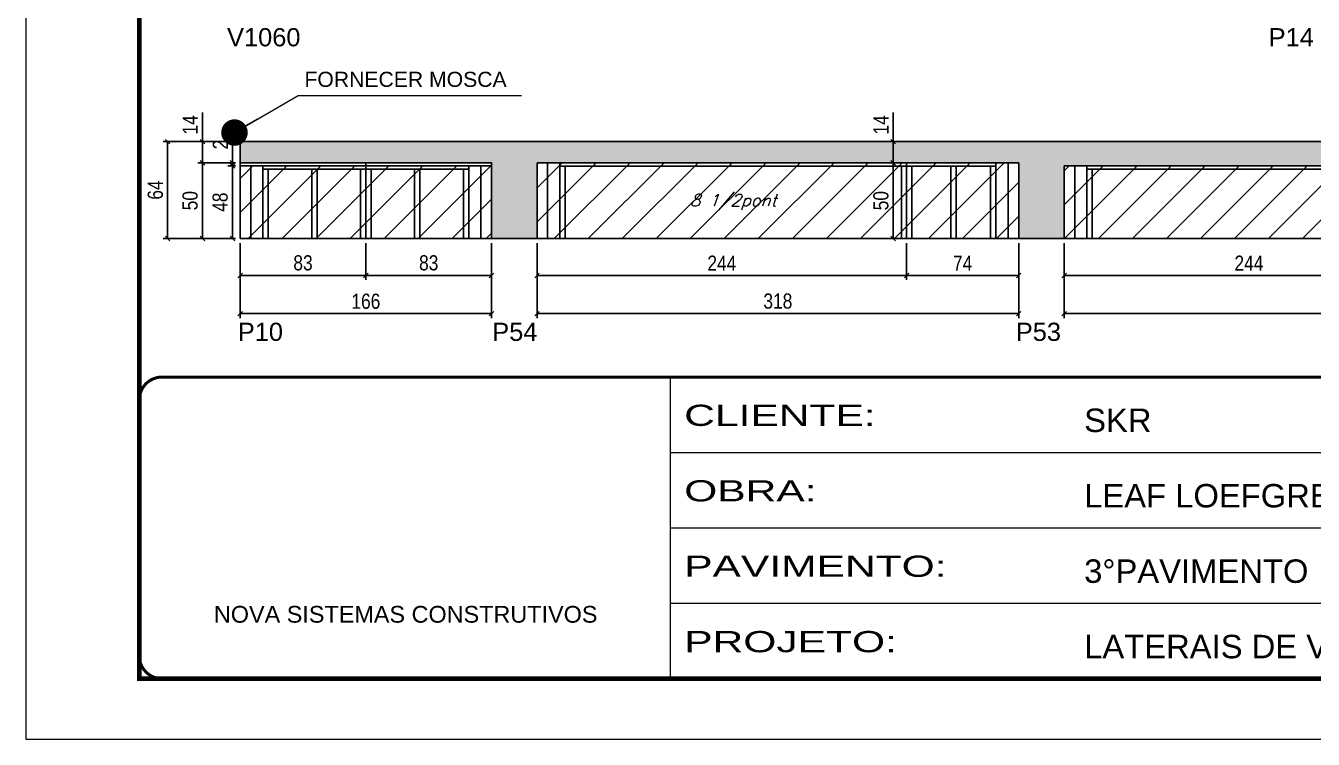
# Model space of a CAD drawing. Extents: x 3309 to 9563, y -2522 to 14608.
# Drawn here: x 3309 to 4159, y 10112 to 10583 of the extents above; entities that cross this region are included whole.
import ezdxf

# ---------------------------------------------------------------- set-up
doc = ezdxf.new("R2010")
doc.units = 0
doc.linetypes.add('CONTINUO', pattern=[0])
doc.linetypes.add('DASHED', pattern=[0.75, 0.5, -0.25])
for name, color, linetype in [('5', 5, 'Continuous'), ('COTA', 241, 'Continuous'), ('Painéis', 200, 'Continuous'), ('SARR_2.2x7', 40, 'Continuous'), ('SARR_3.5x7', 81, 'Continuous'), ('texto', 7, 'Continuous')]:
    doc.layers.add(name, color=color, linetype=linetype)
for name, color, linetype, lineweight in [('CARIMBO', 255, 'Continuous', 9), ('Folhas', 255, 'Continuous', 9), ('Hachura', 251, 'Continuous', 9), ('SARRAFO DE PRESSAO', 251, 'DASHED', 9)]:
    doc.layers.add(name, color=color, linetype=linetype, lineweight=lineweight)
doc.styles.add('ARIAL', font='arial.ttf')
doc.styles.add('COTA TECNICA', font='techl___.ttf', dxfattribs={"height": 10})
doc.styles.add('Romans', font='romans.shx')
doc.styles.get("Standard").update_dxf_attribs({"font": 'arial.ttf'})
doc.styles.add('Tecnologia', font='')
doc.styles.get('Tecnologia').set_extended_font_data('Forgotten Futurist')
doc.dimstyles.new('3x', dxfattribs={"dimtxt": 10, "dimasz": 5, "dimexe": 7, "dimexo": 5, "dimgap": 4, "dimtad": 1, "dimdec": 4, "dimlfac": 0.333333, "dimdsep": 46, "dimtxsty": 'Standard', "dimblk": 'DOT', "dimcen": 0.09, "dimclrd": 1, "dimclre": 1, "dimclrt": 2, "dimadec": 0, "dimazin": 2, "dimtfac": 1, "dimtdec": 4, "dimtmove": 0, "dimatfit": 3, "dimldrblk": 'DOT', "dimfxl": 1, "dimtolj": 1, "dimtzin": 0, "dimlwd": 9, "dimlwe": 9, "dimarcsym": 0})
doc.dimstyles.new('PAINEL', dxfattribs={"dimtxt": 10, "dimasz": 3, "dimexe": 3, "dimexo": 3, "dimgap": 3, "dimtad": 1, "dimdec": 1, "dimzin": 12, "dimdsep": 46, "dimtxsty": 'COTA TECNICA', "dimblk1": 'OBLIQUE', "dimblk2": 'OBLIQUE', "dimsah": 1, "dimcen": 0.9, "dimclrd": 4, "dimclre": 4, "dimclrt": 240, "dimadec": 1, "dimazin": 3, "dimtfac": 1, "dimtdec": 1, "dimtmove": 0, "dimatfit": 3, "dimfxl": 1, "dimtolj": 1, "dimtzin": 12, "dimarcsym": 0})

# ---------------------------------------------------------------- blocks, each defined once
blk = doc.blocks.new('9999999999')
at = {"color": 30, "linetype": 'CONTINUO'}
for p, q in [((98564.56, 34230.21), (98564.56, 34429.45)), ((98564.56, 34379.64), (99583.98, 34379.64)), ((98564.56, 34329.83), (99487.98, 34329.83)), ((98564.56, 34280.02), (99487.98, 34280.02))]:
    blk.add_line(p, q, dxfattribs=at)
at = {"color": 30, "linetype": 'CONTINUO', "const_width": 2}
blk.add_lwpolyline([(99583.98, 34230.21), (99583.98, 34414.45, 0.414214), (99568.98, 34429.45), (98228.98, 34429.45, 0.414214), (98213.98, 34414.45), (98213.98, 34245.21, 0.414214), (98228.98, 34230.21), (99583.98, 34230.21)], format="xyb", dxfattribs=at)
at = {"layer": 'Folhas'}
blk.add_lwpolyline([(98138.98, 34190.21), (99623.98, 34190.21), (99623.98, 35240.21), (98138.98, 35240.21)], close=True, dxfattribs=at)
at = {"layer": 'Folhas', "color": 30, "const_width": 3}
blk.add_lwpolyline([(98213.98, 34230.21), (99583.98, 34230.21), (99583.98, 35200.21), (98213.98, 35200.21)], close=True, dxfattribs=at)
at = {"color": 7, "linetype": 'Continuous', "ltscale": 5, "style": 'ARIAL'}
for s, height, p in [('SKR', 15.483, (98837.68, 34393.13)), ('LEAF LOEFGREN', 15.4829, (98837.68, 34343.32)), ('3°PAVIMENTO', 15.4829, (98837.68, 34293.51)), ('NOVA SISTEMAS CONSTRUTIVOS', 11.0592, (98263.19, 34267.21)), ('LATERAIS DE VIGAS', 15.4829, (98837.68, 34243.7))]:
    blk.add_text(s, height=height, dxfattribs=at).set_placement(p)
at = {"layer": 'Folhas', "color": 7, "style": 'Tecnologia', "width": 1.5}
for s, p in [('CLIENTE:', (98573.65, 34397.17)), ('OBRA:', (98573.65, 34347.31)), ('PAVIMENTO:', (98573.65, 34297.5)), ('PROJETO:', (98573.65, 34247.69))]:
    blk.add_text(s, height=14, dxfattribs=at).set_placement(p)
blk = doc.blocks.new('_Oblique')
at = {"color": 0, "linetype": 'ByBlock', "lineweight": -2}
blk.add_line((-0.5, -0.5), (0.5, 0.5), dxfattribs=at)
blk = doc.blocks.new('*D342')
at = {"layer": 'COTA', "color": 4, "linetype": 'ByBlock', "lineweight": -2, "transparency": 16777216}
for p, q in [((3450.89, 10439.87), (3450.89, 10390.26)), ((3616.89, 10439.87), (3616.89, 10390.26)), ((3616.89, 10393.26), (3450.89, 10393.26))]:
    blk.add_line(p, q, dxfattribs=at)
at = {"layer": 'Defpoints', "color": 0, "linetype": 'ByBlock', "transparency": 16777216}
for p in [(3450.89, 10442.87), (3616.89, 10442.87), (3450.89, 10393.26)]:
    blk.add_point(p, dxfattribs=at)
at = {"layer": 'COTA', "color": 4, "linetype": 'ByBlock', "lineweight": -2, "transparency": 16777216, "xscale": 3, "yscale": 3, "zscale": 3, "rotation": 180}
blk.add_blockref('_Oblique', (3450.89, 10393.26), dxfattribs=at)
at = {"layer": 'COTA', "color": 4, "linetype": 'ByBlock', "lineweight": -2, "transparency": 16777216, "xscale": 3, "yscale": 3, "zscale": 3}
blk.add_blockref('_Oblique', (3616.89, 10393.26), dxfattribs=at)
at = {"layer": 'COTA', "color": 240, "linetype": 'ByBlock', "transparency": 16777216, "insert": (3533.89, 10401.36), "char_height": 10, "attachment_point": 5, "style": 'COTA TECNICA'}
blk.add_mtext('\\A1;166', dxfattribs=at)
blk = doc.blocks.new('*D343')
at = {"layer": 'COTA', "color": 4, "lineweight": -2, "transparency": 16777216}
for p, q in [((3450.89, 10439.87), (3450.89, 10415.51)), ((3533.89, 10439.87), (3533.89, 10415.51)), ((3450.89, 10418.51), (3533.89, 10418.51))]:
    blk.add_line(p, q, dxfattribs=at)
at = {"layer": 'Defpoints', "color": 0, "transparency": 16777216}
for p in [(3450.89, 10442.87), (3533.89, 10442.87), (3533.89, 10418.51)]:
    blk.add_point(p, dxfattribs=at)
at = {"layer": 'COTA', "color": 4, "lineweight": -2, "transparency": 16777216, "xscale": 3, "yscale": 3, "zscale": 3, "rotation": 180}
blk.add_blockref('_Oblique', (3450.89, 10418.51), dxfattribs=at)
at = {"layer": 'COTA', "color": 4, "lineweight": -2, "transparency": 16777216, "xscale": 3, "yscale": 3, "zscale": 3}
blk.add_blockref('_Oblique', (3533.89, 10418.51), dxfattribs=at)
at = {"layer": 'COTA', "color": 240, "transparency": 16777216, "insert": (3492.39, 10426.75), "char_height": 10, "attachment_point": 5, "style": 'COTA TECNICA'}
blk.add_mtext('\\A1;83', dxfattribs=at)
blk = doc.blocks.new('*D344')
at = {"layer": 'COTA', "color": 4, "lineweight": -2, "transparency": 16777216}
for p, q in [((3533.89, 10439.87), (3533.89, 10415.51)), ((3616.89, 10439.87), (3616.89, 10415.51)), ((3533.89, 10418.51), (3616.89, 10418.51))]:
    blk.add_line(p, q, dxfattribs=at)
at = {"layer": 'Defpoints', "color": 0, "transparency": 16777216}
for p in [(3533.89, 10442.87), (3616.89, 10442.87), (3616.89, 10418.51)]:
    blk.add_point(p, dxfattribs=at)
at = {"layer": 'COTA', "color": 4, "lineweight": -2, "transparency": 16777216, "xscale": 3, "yscale": 3, "zscale": 3, "rotation": 180}
blk.add_blockref('_Oblique', (3533.89, 10418.51), dxfattribs=at)
at = {"layer": 'COTA', "color": 4, "lineweight": -2, "transparency": 16777216, "xscale": 3, "yscale": 3, "zscale": 3}
blk.add_blockref('_Oblique', (3616.89, 10418.51), dxfattribs=at)
at = {"layer": 'COTA', "color": 240, "transparency": 16777216, "insert": (3575.39, 10426.75), "char_height": 10, "attachment_point": 5, "style": 'COTA TECNICA'}
blk.add_mtext('\\A1;83', dxfattribs=at)
blk = doc.blocks.new('*D345')
at = {"layer": 'COTA', "color": 4, "linetype": 'ByBlock', "lineweight": -2, "transparency": 16777216}
for p, q in [((3646.89, 10439.87), (3646.89, 10390.26)), ((3964.85, 10439.87), (3964.85, 10390.26)), ((3964.85, 10393.26), (3646.89, 10393.26))]:
    blk.add_line(p, q, dxfattribs=at)
at = {"layer": 'Defpoints', "color": 0, "linetype": 'ByBlock', "transparency": 16777216}
for p in [(3646.89, 10442.87), (3964.85, 10442.87), (3646.89, 10393.26)]:
    blk.add_point(p, dxfattribs=at)
at = {"layer": 'COTA', "color": 4, "linetype": 'ByBlock', "lineweight": -2, "transparency": 16777216, "xscale": 3, "yscale": 3, "zscale": 3, "rotation": 180}
blk.add_blockref('_Oblique', (3646.89, 10393.26), dxfattribs=at)
at = {"layer": 'COTA', "color": 4, "linetype": 'ByBlock', "lineweight": -2, "transparency": 16777216, "xscale": 3, "yscale": 3, "zscale": 3}
blk.add_blockref('_Oblique', (3964.85, 10393.26), dxfattribs=at)
at = {"layer": 'COTA', "color": 240, "linetype": 'ByBlock', "transparency": 16777216, "insert": (3805.87, 10401.5), "char_height": 10, "attachment_point": 5, "style": 'COTA TECNICA'}
blk.add_mtext('\\A1;318', dxfattribs=at)
blk = doc.blocks.new('*D346')
at = {"layer": 'COTA', "color": 4, "lineweight": -2, "transparency": 16777216}
for p, q in [((3646.89, 10439.87), (3646.89, 10415.51)), ((3890.89, 10439.87), (3890.89, 10415.51)), ((3646.89, 10418.51), (3890.89, 10418.51))]:
    blk.add_line(p, q, dxfattribs=at)
at = {"layer": 'Defpoints', "color": 0, "transparency": 16777216}
for p in [(3646.89, 10442.87), (3890.89, 10442.87), (3890.89, 10418.51)]:
    blk.add_point(p, dxfattribs=at)
at = {"layer": 'COTA', "color": 4, "lineweight": -2, "transparency": 16777216, "xscale": 3, "yscale": 3, "zscale": 3, "rotation": 180}
blk.add_blockref('_Oblique', (3646.89, 10418.51), dxfattribs=at)
at = {"layer": 'COTA', "color": 4, "lineweight": -2, "transparency": 16777216, "xscale": 3, "yscale": 3, "zscale": 3}
blk.add_blockref('_Oblique', (3890.89, 10418.51), dxfattribs=at)
at = {"layer": 'COTA', "color": 240, "transparency": 16777216, "insert": (3768.89, 10426.59), "char_height": 10, "attachment_point": 5, "style": 'COTA TECNICA'}
blk.add_mtext('\\A1;244', dxfattribs=at)
blk = doc.blocks.new('*D347')
at = {"layer": 'COTA', "color": 4, "lineweight": -2, "transparency": 16777216}
for p, q in [((3890.89, 10439.87), (3890.89, 10415.51)), ((3964.85, 10439.87), (3964.85, 10415.51)), ((3890.89, 10418.51), (3964.85, 10418.51))]:
    blk.add_line(p, q, dxfattribs=at)
at = {"layer": 'Defpoints', "color": 0, "transparency": 16777216}
for p in [(3890.89, 10442.87), (3964.85, 10442.87), (3964.85, 10418.51)]:
    blk.add_point(p, dxfattribs=at)
at = {"layer": 'COTA', "color": 4, "lineweight": -2, "transparency": 16777216, "xscale": 3, "yscale": 3, "zscale": 3, "rotation": 180}
blk.add_blockref('_Oblique', (3890.89, 10418.51), dxfattribs=at)
at = {"layer": 'COTA', "color": 4, "lineweight": -2, "transparency": 16777216, "xscale": 3, "yscale": 3, "zscale": 3}
blk.add_blockref('_Oblique', (3964.85, 10418.51), dxfattribs=at)
at = {"layer": 'COTA', "color": 240, "transparency": 16777216, "insert": (3927.87, 10426.59), "char_height": 10, "attachment_point": 5, "style": 'COTA TECNICA'}
blk.add_mtext('\\A1;74', dxfattribs=at)
blk = doc.blocks.new('*D324')
at = {"layer": 'COTA', "color": 4, "lineweight": -2, "transparency": 16777216}
for p, q in [((3447.89, 10506.87), (3400.05, 10506.87)), ((3403.05, 10506.87), (3403.05, 10442.87)), ((3447.89, 10442.87), (3400.05, 10442.87))]:
    blk.add_line(p, q, dxfattribs=at)
at = {"layer": 'Defpoints', "color": 0, "transparency": 16777216}
for p in [(3450.89, 10506.87, 0), (3403.05, 10442.87), (3450.89, 10442.87, 0)]:
    blk.add_point(p, dxfattribs=at)
at = {"layer": 'COTA', "color": 4, "lineweight": -2, "transparency": 16777216, "xscale": 3, "yscale": 3, "zscale": 3}
for p, rotation in [((3403.05, 10506.87), 90), ((3403.05, 10442.87), 270)]:
    blk.add_blockref('_Oblique', p, dxfattribs=dict(at, rotation=rotation))
at = {"layer": 'COTA', "color": 240, "transparency": 16777216, "insert": (3394.95, 10474.87), "char_height": 10, "attachment_point": 5, "rotation": 90, "style": 'COTA TECNICA'}
blk.add_mtext('\\A1;64', dxfattribs=at)
blk = doc.blocks.new('*D325')
at = {"layer": 'COTA', "color": 4, "lineweight": -2, "transparency": 16777216}
for p, q in [((3447.89, 10492.87), (3422.99, 10492.87)), ((3425.99, 10492.87), (3425.99, 10442.87)), ((3447.89, 10442.87), (3422.99, 10442.87))]:
    blk.add_line(p, q, dxfattribs=at)
at = {"layer": 'Defpoints', "color": 0, "transparency": 16777216}
for p in [(3450.89, 10492.87, 0), (3425.99, 10442.87), (3450.89, 10442.87, 0)]:
    blk.add_point(p, dxfattribs=at)
at = {"layer": 'COTA', "color": 4, "lineweight": -2, "transparency": 16777216, "xscale": 3, "yscale": 3, "zscale": 3}
for p, rotation in [((3425.99, 10492.87), 90), ((3425.99, 10442.87), 270)]:
    blk.add_blockref('_Oblique', p, dxfattribs=dict(at, rotation=rotation))
at = {"layer": 'COTA', "color": 240, "transparency": 16777216, "insert": (3417.88, 10467.87), "char_height": 10, "attachment_point": 5, "rotation": 90, "style": 'COTA TECNICA'}
blk.add_mtext('\\A1;50', dxfattribs=at)
blk = doc.blocks.new('*D326')
at = {"layer": 'COTA', "color": 4, "lineweight": -2, "transparency": 16777216}
for p, q in [((3425.99, 10506.87), (3425.99, 10525.99)), ((3447.89, 10506.87), (3422.99, 10506.87)), ((3425.99, 10492.87), (3425.99, 10506.87)), ((3447.89, 10492.87), (3422.99, 10492.87))]:
    blk.add_line(p, q, dxfattribs=at)
at = {"layer": 'Defpoints', "color": 0, "transparency": 16777216}
for p in [(3425.99, 10506.87), (3450.89, 10506.87, 0), (3450.89, 10492.87, 0)]:
    blk.add_point(p, dxfattribs=at)
at = {"layer": 'COTA', "color": 4, "lineweight": -2, "transparency": 16777216, "xscale": 3, "yscale": 3, "zscale": 3}
for p, rotation in [((3425.99, 10506.87), 90), ((3425.99, 10492.87), 270)]:
    blk.add_blockref('_Oblique', p, dxfattribs=dict(at, rotation=rotation))
at = {"layer": 'COTA', "color": 240, "transparency": 16777216, "insert": (3417.92, 10517.93), "char_height": 10, "attachment_point": 5, "rotation": 90, "style": 'COTA TECNICA'}
blk.add_mtext('\\A1;14', dxfattribs=at)
blk = doc.blocks.new('*D327')
at = {"layer": 'COTA', "color": 4, "linetype": 'ByBlock', "lineweight": -2, "transparency": 16777216}
for p, q in [((3994.85, 10439.87), (3994.85, 10415.51)), ((4238.85, 10439.87), (4238.85, 10415.51)), ((4238.85, 10418.51), (3994.85, 10418.51))]:
    blk.add_line(p, q, dxfattribs=at)
at = {"layer": 'Defpoints', "color": 0, "linetype": 'ByBlock', "transparency": 16777216}
for p in [(3994.85, 10442.87), (4238.85, 10442.87), (3994.85, 10418.51)]:
    blk.add_point(p, dxfattribs=at)
at = {"layer": 'COTA', "color": 4, "linetype": 'ByBlock', "lineweight": -2, "transparency": 16777216, "xscale": 3, "yscale": 3, "zscale": 3, "rotation": 180}
blk.add_blockref('_Oblique', (3994.85, 10418.51), dxfattribs=at)
at = {"layer": 'COTA', "color": 4, "linetype": 'ByBlock', "lineweight": -2, "transparency": 16777216, "xscale": 3, "yscale": 3, "zscale": 3}
blk.add_blockref('_Oblique', (4238.85, 10418.51), dxfattribs=at)
at = {"layer": 'COTA', "color": 240, "linetype": 'ByBlock', "transparency": 16777216, "insert": (4116.85, 10426.59), "char_height": 10, "attachment_point": 5, "style": 'COTA TECNICA'}
blk.add_mtext('\\A1;244', dxfattribs=at)
blk = doc.blocks.new('*D348')
at = {"layer": 'COTA', "color": 4, "linetype": 'ByBlock', "lineweight": -2, "transparency": 16777216}
for p, q in [((3994.85, 10439.87), (3994.85, 10390.26)), ((4646.85, 10439.87), (4646.85, 10390.26)), ((4646.85, 10393.26), (3994.85, 10393.26))]:
    blk.add_line(p, q, dxfattribs=at)
at = {"layer": 'Defpoints', "color": 0, "linetype": 'ByBlock', "transparency": 16777216}
for p in [(3994.85, 10442.87), (4646.85, 10442.87), (3994.85, 10393.26)]:
    blk.add_point(p, dxfattribs=at)
at = {"layer": 'COTA', "color": 4, "linetype": 'ByBlock', "lineweight": -2, "transparency": 16777216, "xscale": 3, "yscale": 3, "zscale": 3, "rotation": 180}
blk.add_blockref('_Oblique', (3994.85, 10393.26), dxfattribs=at)
at = {"layer": 'COTA', "color": 4, "linetype": 'ByBlock', "lineweight": -2, "transparency": 16777216, "xscale": 3, "yscale": 3, "zscale": 3}
blk.add_blockref('_Oblique', (4646.85, 10393.26), dxfattribs=at)
at = {"layer": 'COTA', "color": 240, "linetype": 'ByBlock', "transparency": 16777216, "insert": (4320.85, 10401.37), "char_height": 10, "attachment_point": 5, "style": 'COTA TECNICA'}
blk.add_mtext('\\A1;652', dxfattribs=at)
blk = doc.blocks.new('*D352')
at = {"layer": 'COTA', "color": 4, "lineweight": -2, "transparency": 16777216}
for p, q in [((3887.89, 10492.87), (3879.03, 10492.87)), ((3882.03, 10492.87), (3882.03, 10442.87)), ((3887.89, 10442.87), (3879.03, 10442.87))]:
    blk.add_line(p, q, dxfattribs=at)
at = {"layer": 'Defpoints', "color": 0, "transparency": 16777216}
for p in [(3890.89, 10492.87), (3882.03, 10442.87), (3890.89, 10442.87)]:
    blk.add_point(p, dxfattribs=at)
at = {"layer": 'COTA', "color": 4, "lineweight": -2, "transparency": 16777216, "xscale": 3, "yscale": 3, "zscale": 3}
for p, rotation in [((3882.03, 10492.87), 90), ((3882.03, 10442.87), 270)]:
    blk.add_blockref('_Oblique', p, dxfattribs=dict(at, rotation=rotation))
at = {"layer": 'COTA', "color": 240, "transparency": 16777216, "insert": (3873.92, 10467.87), "char_height": 10, "attachment_point": 5, "rotation": 90, "style": 'COTA TECNICA'}
blk.add_mtext('\\A1;50', dxfattribs=at)
blk = doc.blocks.new('*D353')
at = {"layer": 'COTA', "color": 4, "lineweight": -2, "transparency": 16777216}
for p, q in [((3882.03, 10506.87), (3882.03, 10525.99)), ((3887.89, 10506.87), (3879.03, 10506.87)), ((3882.03, 10492.87), (3882.03, 10506.87)), ((3887.89, 10492.87), (3879.03, 10492.87))]:
    blk.add_line(p, q, dxfattribs=at)
at = {"layer": 'Defpoints', "color": 0, "transparency": 16777216}
for p in [(3882.03, 10506.87), (3890.89, 10506.87), (3890.89, 10492.87)]:
    blk.add_point(p, dxfattribs=at)
at = {"layer": 'COTA', "color": 4, "lineweight": -2, "transparency": 16777216, "xscale": 3, "yscale": 3, "zscale": 3}
for p, rotation in [((3882.03, 10506.87), 90), ((3882.03, 10492.87), 270)]:
    blk.add_blockref('_Oblique', p, dxfattribs=dict(at, rotation=rotation))
at = {"layer": 'COTA', "color": 240, "transparency": 16777216, "insert": (3873.96, 10517.93), "char_height": 10, "attachment_point": 5, "rotation": 90, "style": 'COTA TECNICA'}
blk.add_mtext('\\A1;14', dxfattribs=at)
blk = doc.blocks.new('*D374')
at = {"layer": 'COTA', "color": 4, "lineweight": -2, "transparency": 16777216}
for p, q in [((3447.89, 10490.87), (3442.82, 10490.87)), ((3445.82, 10442.87), (3445.82, 10490.87)), ((3447.89, 10442.87), (3442.82, 10442.87))]:
    blk.add_line(p, q, dxfattribs=at)
at = {"layer": 'Defpoints', "color": 0, "transparency": 16777216}
for p in [(3445.82, 10490.87), (3450.89, 10490.87), (3450.89, 10442.87)]:
    blk.add_point(p, dxfattribs=at)
at = {"layer": 'COTA', "color": 4, "lineweight": -2, "transparency": 16777216, "xscale": 3, "yscale": 3, "zscale": 3}
for p, rotation in [((3445.82, 10490.87), 90), ((3445.82, 10442.87), 270)]:
    blk.add_blockref('_Oblique', p, dxfattribs=dict(at, rotation=rotation))
at = {"layer": 'COTA', "color": 240, "transparency": 16777216, "insert": (3437.72, 10466.87), "char_height": 10, "attachment_point": 5, "rotation": 90, "style": 'COTA TECNICA'}
blk.add_mtext('\\A1;48', dxfattribs=at)
blk = doc.blocks.new('*D375')
at = {"layer": 'COTA', "color": 4, "lineweight": -2, "transparency": 16777216}
for p, q in [((3445.82, 10492.87), (3445.82, 10510.98)), ((3447.89, 10492.87), (3442.82, 10492.87)), ((3447.89, 10490.87), (3442.82, 10490.87)), ((3445.82, 10490.87), (3445.82, 10492.87)), ((3445.82, 10490.87), (3445.82, 10487.87))]:
    blk.add_line(p, q, dxfattribs=at)
at = {"layer": 'Defpoints', "color": 0, "transparency": 16777216}
for p in [(3445.82, 10492.87), (3450.89, 10492.87), (3450.89, 10490.87)]:
    blk.add_point(p, dxfattribs=at)
at = {"layer": 'COTA', "color": 4, "lineweight": -2, "transparency": 16777216, "xscale": 3, "yscale": 3, "zscale": 3}
for p, rotation in [((3445.82, 10492.87), 270), ((3445.82, 10490.87), 90)]:
    blk.add_blockref('_Oblique', p, dxfattribs=dict(at, rotation=rotation))
at = {"layer": 'COTA', "color": 240, "transparency": 16777216, "insert": (3437.82, 10504.92), "char_height": 10, "attachment_point": 5, "rotation": 90, "style": 'COTA TECNICA'}
blk.add_mtext('\\A1;2', dxfattribs=at)
blk = doc.blocks.new('_Dot')
at = {"color": 0, "linetype": 'ByBlock', "lineweight": -2}
blk.add_line((-0.5, 0), (-1, 0), dxfattribs=at)
at = {"color": 0, "linetype": 'ByBlock', "const_width": 0.5}
blk.add_lwpolyline([(-0.25, 0, 1), (0.25, 0, 1)], format="xyb", close=True, dxfattribs=at)

msp = doc.modelspace()

# ---------------------------------------------------------------- hatches: boundary and pattern name
at = {"layer": 'COTA'}
h = msp.add_hatch(dxfattribs=at)
h.set_pattern_fill('AR-CONC', color=256, scale=0.03)
h.set_pattern_definition([(50, (-1598.5, 0), (5.46554, -0.4781726), [0.5715, -6.2865]), (355, (-1598.5, 0), (-1.0573026, 5.7317054), [0.4572, -5.0292175]), (100.451445, (-1598.0445, -0.04), (4.4082374, 5.2535326), [0.4857003, -5.3427073]), (46.1842, (-1598.5, 1.524), (8.1323712, -1.26127), [0.85725, -9.42975]), (96.63556, (-1597.822, 1.419), (7.122124, 7.4227837), [0.7285507, -8.014068]), (351.18415, (-1598.5, 1.524), (7.122124, 7.422784), [0.685799, -7.543792]), (21, (-1597.738, 1.143), (4.5484317, -3.067956), [0.5715, -6.2865]), (326, (-1597.738, 1.143), (1.8540609, 5.525639), [0.4572, -5.0292]), (71.451445, (-1597.359, 0.8873), (6.4024926, 2.457683), [0.4857003, -5.3426981]), (37.5, (-1598.5, 0), (0.0926581, 2.53665117), [0, -4.96824, 0, -5.1054, 0, -5.04825]), (7.5, (-1598.5, 0), (2.0045899, 3.00541724), [0, -2.91084, 0, -4.85394, 0, -1.92405]), (327.5, (-1600.1993, 0), (4.06771786, -0.17186232), [0, -1.905, 0, -5.9436, 0, -7.8867]), (317.5, (-1600.9613, 0), (4.4438754, 0.7627947), [0, -2.4765, 0, -3.94716, 0, -5.6007])])
h.paths.add_polyline_path([(3964.85, 10442.87), (3994.85, 10442.87), (3994.85, 10490.87), (4646.85, 10490.87), (4646.85, 10506.87), (3450.89, 10506.87), (3450.89, 10492.87), (3616.89, 10492.87), (3616.89, 10490.87), (3616.89, 10442.87), (3646.89, 10442.87), (3646.89, 10492.87), (3964.85, 10492.87)])
at = {"layer": 'Hachura'}
h = msp.add_hatch(dxfattribs=at)
h.set_pattern_fill('ANSI31', color=256, scale=5)
h.set_pattern_definition([(45, (-1598.5, 0), (-11.22532, 11.22532), [])])
h.paths.add_polyline_path([(3533.89, 10490.87), (3450.89, 10490.87), (3450.89, 10442.87), (3533.89, 10442.87)])
h.paths.add_polyline_path([(3616.89, 10490.87), (3533.89, 10490.87), (3533.89, 10442.87), (3616.89, 10442.87)])
h.paths.add_polyline_path([(3890.89, 10492.87), (3646.89, 10492.87), (3646.89, 10442.87), (3890.89, 10442.87)])
h.paths.add_polyline_path([(3964.85, 10492.87), (3890.89, 10492.87), (3890.89, 10442.87), (3964.85, 10442.87)])
h.paths.add_polyline_path([(4238.85, 10490.87), (3994.85, 10490.87), (3994.85, 10442.87), (4238.85, 10442.87)])
h.paths.add_polyline_path([(4482.85, 10490.87), (4238.85, 10490.87), (4238.85, 10442.87), (4482.85, 10442.87)])
h.paths.add_polyline_path([(4646.85, 10490.87), (4482.85, 10490.87), (4482.85, 10442.87), (4646.85, 10442.87)])

# ---------------------------------------------------------------- linework, layer by layer
at = {"layer": 'COTA'}
for p, q in [((3450.89, 10506.87), (3450.89, 10492.87)), ((3450.89, 10506.87), (4646.85, 10506.87)), ((3616.89, 10442.87), (3646.89, 10442.87)), ((3964.85, 10442.87), (3994.85, 10442.87))]:
    msp.add_line(p, q, dxfattribs=at)
at = {"layer": 'Painéis', "linetype": 'ByBlock'}
for p, q in [((3616.89, 10492.87), (3450.89, 10492.87)), ((3450.89, 10442.87), (3450.89, 10492.87)), ((3533.89, 10442.87), (3533.89, 10492.87)), ((3616.89, 10442.87), (3616.89, 10492.87)), ((3964.85, 10492.87), (3646.89, 10492.87)), ((3646.89, 10442.87), (3646.89, 10492.87)), ((3890.89, 10442.87), (3890.89, 10492.87)), ((3964.85, 10442.87), (3964.85, 10492.87)), ((4646.85, 10490.87), (3994.85, 10490.87)), ((3994.85, 10442.87), (3994.85, 10490.87)), ((3616.89, 10442.87), (3450.89, 10442.87)), ((3964.85, 10442.87), (3646.89, 10442.87)), ((4646.85, 10442.87), (3994.85, 10442.87))]:
    msp.add_line(p, q, dxfattribs=at)
msp.add_lwpolyline([(3450.89, 10490.87), (3616.89, 10490.87), (3616.89, 10492.87), (3450.89, 10492.87)], close=True, dxfattribs=at)
at = {"layer": 'SARR_2.2x7', "linetype": 'Continuous'}
for p, q in [((3457.89, 10442.87), (3457.89, 10490.87)), ((3533.89, 10488.67), (3465.89, 10488.67)), ((3601.89, 10488.67), (3533.89, 10488.67)), ((3609.89, 10442.87), (3609.89, 10490.87)), ((3653.89, 10442.87), (3653.89, 10492.87)), ((3890.89, 10490.67), (3661.89, 10490.67)), ((3949.85, 10490.67), (3890.89, 10490.67)), ((3957.85, 10442.87), (3957.85, 10492.87)), ((4001.85, 10442.87), (4001.85, 10490.87)), ((4238.85, 10488.67), (4009.85, 10488.67))]:
    msp.add_line(p, q, dxfattribs=at)
at = {"layer": 'SARR_3.5x7'}
for p, q in [((3465.89, 10490.87), (3465.89, 10442.87)), ((3469.39, 10488.67), (3469.39, 10442.87)), ((3498.26, 10488.67), (3498.26, 10442.87)), ((3501.76, 10488.67), (3501.76, 10442.87)), ((3530.39, 10488.67), (3530.39, 10442.87)), ((3537.39, 10488.67), (3537.39, 10442.87)), ((3566.02, 10488.67), (3566.02, 10442.87)), ((3569.52, 10488.67), (3569.52, 10442.87)), ((3598.39, 10488.67), (3598.39, 10442.87)), ((3601.89, 10490.87), (3601.89, 10442.87)), ((3661.89, 10492.87), (3661.89, 10442.87)), ((3665.39, 10490.67), (3665.39, 10442.87)), ((3887.39, 10490.67), (3887.39, 10442.87)), ((3894.39, 10490.67), (3894.39, 10442.87)), ((3920.16, 10490.67), (3920.16, 10442.87)), ((3923.66, 10490.67), (3923.66, 10442.87)), ((3946.35, 10490.67), (3946.35, 10442.87)), ((3949.85, 10492.87), (3949.85, 10442.87)), ((4009.85, 10490.87), (4009.85, 10442.87)), ((4013.35, 10488.67), (4013.35, 10442.87))]:
    msp.add_line(p, q, dxfattribs=at)

# ---------------------------------------------------------------- block references
at = {"layer": 'SARRAFO DE PRESSAO', "color": 6, "linetype": 'ByBlock'}
msp.add_blockref('9999999999', (-94829.61, -24078.07), dxfattribs=at)

# ---------------------------------------------------------------- texts
at = {"layer": '5', "linetype": 'Continuous'}
for s, rotation, p in [('V1060', 0.00004, (3442.26, 10569.81)), ('P14', 0.00004, (4129.88, 10569.81)), ('P10', 359.99996, (3449.36, 10375.25)), ('P54', 359.99996, (3617.33, 10375.25)), ('P53', 359.99996, (3962.96, 10375.25))]:
    msp.add_text(s, height=12, rotation=rotation, dxfattribs=at).set_placement(p)
at = {"layer": 'CARIMBO', "style": 'ARIAL'}
msp.add_text('FORNECER MOSCA', height=10, dxfattribs=at).set_placement((3493.34, 10543))
at = {"layer": 'texto', "color": 2, "insert": (3776.39, 10466.87), "char_height": 8, "attachment_point": 5, "style": 'Romans'}
msp.add_mtext('{\\Q19;\\C256;8 1/2pont}', dxfattribs=at)

# ---------------------------------------------------------------- dimensions: what is measured, and where the dimension line sits
at = {"layer": 'COTA'}
for base, p1, p2, picture, middle in [((3425.99, 10506.87, 0), (3450.89, 10492.87), (3450.89, 10506.87), '*D326', (3417.92, 10517.93, 0)), ((3882.03, 10506.87), (3890.89, 10492.87), (3890.89, 10506.87), '*D353', (3873.96, 10517.93)), ((3403.05, 10442.87, 0), (3450.89, 10506.87), (3450.89, 10442.87), '*D324', (3394.95, 10474.87, 0)), ((3445.82, 10492.87), (3450.89, 10490.87), (3450.89, 10492.87), '*D375', (3437.82, 10504.92)), ((3425.99, 10442.87, 0), (3450.89, 10492.87), (3450.89, 10442.87), '*D325', (3417.88, 10467.87, 0)), ((3445.82, 10490.87), (3450.89, 10442.87), (3450.89, 10490.87), '*D374', (3437.72, 10466.87)), ((3882.03, 10442.87), (3890.89, 10492.87), (3890.89, 10442.87), '*D352', (3873.92, 10467.87))]:
    dim = msp.add_linear_dim(base=base, p1=p1, p2=p2, angle=90, dimstyle='PAINEL', dxfattribs=at)
    dim.commit()
    dim.dimension.update_dxf_attribs({"geometry": picture, "text_midpoint": middle})
at = {"layer": 'COTA', "linetype": 'ByBlock'}
for base, p1, p2, picture, middle in [((3450.89, 10393.26), (3616.89, 10442.87), (3450.89, 10442.87), '*D342', (3533.89, 10401.36)), ((3646.89, 10393.26), (3964.85, 10442.87), (3646.89, 10442.87), '*D345', (3805.87, 10401.5)), ((3994.85, 10393.26), (4646.85, 10442.87), (3994.85, 10442.87), '*D348', (4320.85, 10401.37))]:
    dim = msp.add_linear_dim(base=base, p1=p1, p2=p2, angle=180, dimstyle='PAINEL', dxfattribs=at)
    dim.commit()
    dim.dimension.update_dxf_attribs({"geometry": picture, "text_midpoint": middle})
at = {"layer": 'COTA'}
for base, p1, p2, picture, middle in [((3533.89, 10418.51), (3450.89, 10442.87), (3533.89, 10442.87), '*D343', (3492.39, 10426.75)), ((3890.89, 10418.51), (3646.89, 10442.87), (3890.89, 10442.87), '*D346', (3768.89, 10426.59))]:
    dim = msp.add_linear_dim(base=base, p1=p1, p2=p2, dimstyle='PAINEL', dxfattribs=at)
    dim.commit()
    dim.dimension.update_dxf_attribs({"geometry": picture, "text_midpoint": middle})
for base, p1, p2, picture, middle in [((3616.89, 10418.51), (3533.89, 10442.87), (3616.89, 10442.87), '*D344', (3575.39, 10426.75)), ((3964.85, 10418.51), (3890.89, 10442.87), (3964.85, 10442.87), '*D347', (3927.87, 10426.59))]:
    dim = msp.add_linear_dim(base=base, p1=p1, p2=p2, dimstyle='PAINEL', override={"dimtmove": 1}, dxfattribs=at)
    dim.commit()
    dim.dimension.update_dxf_attribs({"geometry": picture, "text_midpoint": middle})
at = {"layer": 'COTA', "linetype": 'ByBlock'}
dim = msp.add_linear_dim(base=(3994.85, 10418.51), p1=(4238.85, 10442.87), p2=(3994.85, 10442.87), angle=180, dimstyle='PAINEL', override={"dimtmove": 1}, dxfattribs=at)
dim.commit()
dim.dimension.update_dxf_attribs({"geometry": '*D327', "text_midpoint": (4116.85, 10426.59)})

# ---------------------------------------------------------------- leaders
at = {"layer": 'Hachura'}
msp.add_leader([(3447.15, 10512.85), (3489.27, 10537.28), (3636.71, 10537.28)], dimstyle='3x', override={"dimasz": 17.5, "dimgap": 4, "dimtad": 0}, dxfattribs=at)

doc.saveas('drawing.dxf')
